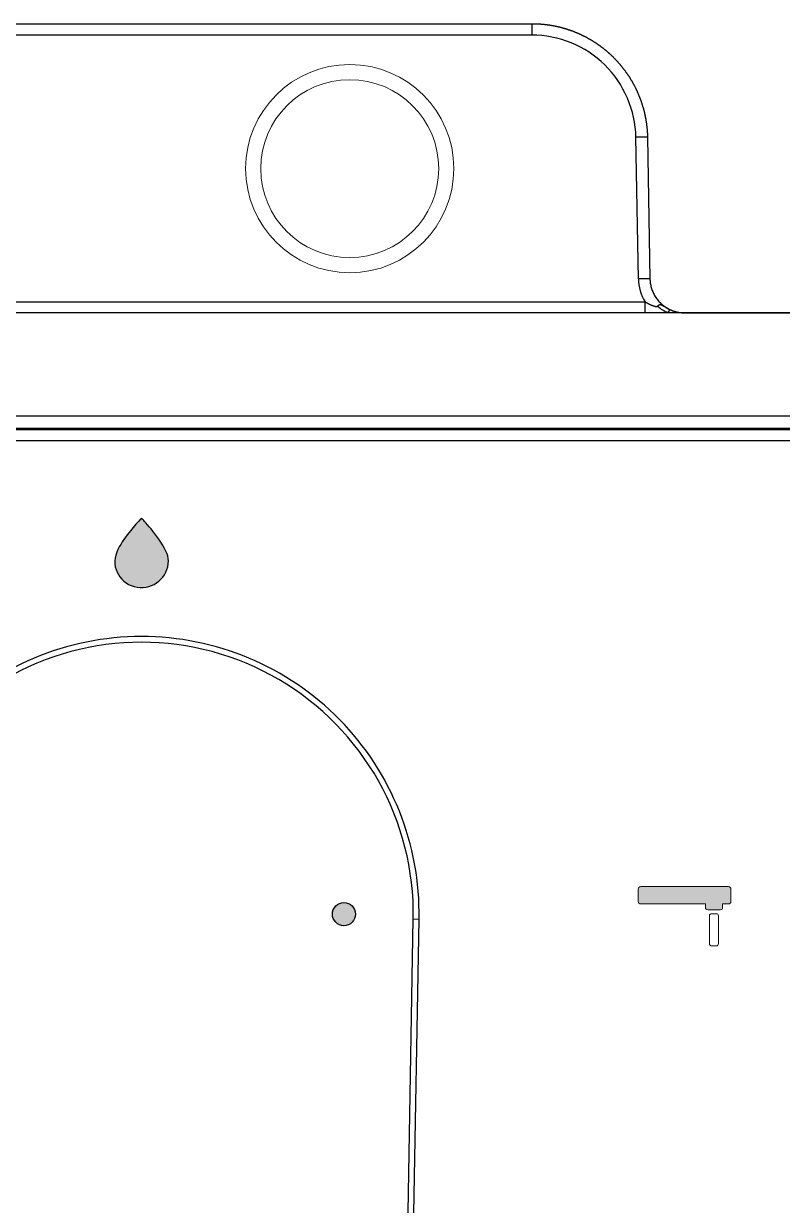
# Model space of a CAD drawing. Extents: x 4791 to 7950, y -233 to 2082.
# Drawn here: x 5752.4 to 5818, y 315.2 to 417.4 of the extents above; entities that cross this region are included whole.
import ezdxf

# ---------------------------------------------------------------- set-up
doc = ezdxf.new("R2010")
doc.units = 0
doc.header["$LTSCALE"] = 10
doc.header["$MEASUREMENT"] = 0
doc.layers.add('1', color=7, linetype='CONTINUOUS', true_color=0xffffff)
for name, color, linetype in [('DEF_LAYER_CURVE', 7, 'CONTINUOUS'), ('레이어 1', 7, 'CONTINUOUS'), ('레이어 4', 7, 'CONTINUOUS')]:
    doc.layers.add(name, color=color, linetype=linetype)
doc.layers.add('치수선', color=7, linetype='CONTINUOUS', lineweight=20)

msp = doc.modelspace()

# ---------------------------------------------------------------- hatches: boundary and pattern name
at = {"layer": '레이어 1'}
h = msp.add_hatch(color=252, dxfattribs=at)
h.dxf.hatch_style = 2
edge = h.paths.add_edge_path()
edge.add_spline(control_points=[(5805.57, 342.6), (5805.57, 342.23), (5805.57, 341.87), (5805.57, 341.5), (5805.57, 341.38), (5805.65, 341.3), (5805.78, 341.3), (5807.64, 341.3), (5809.51, 341.3), (5811.38, 341.3), (5811.38, 341.2), (5811.38, 341.1), (5811.38, 341), (5811.38, 340.86), (5811.44, 340.8), (5811.58, 340.8), (5811.94, 340.8), (5812.3, 340.8), (5812.66, 340.8), (5812.8, 340.8), (5812.86, 340.86), (5812.86, 341), (5812.86, 341.1), (5812.86, 341.2), (5812.86, 341.3), (5813.03, 341.3), (5813.2, 341.3), (5813.37, 341.3), (5813.5, 341.3), (5813.57, 341.38), (5813.57, 341.5), (5813.57, 341.87), (5813.57, 342.23), (5813.57, 342.6), (5813.57, 342.7), (5813.5, 342.8), (5813.37, 342.8), (5810.84, 342.8), (5808.31, 342.8), (5805.78, 342.8), (5805.65, 342.8), (5805.57, 342.7), (5805.57, 342.6)], knot_values=[0, 0, 0, 0, 1, 1, 1, 2, 2, 2, 3, 3, 3, 4, 4, 4, 5, 5, 5, 6, 6, 6, 7, 7, 7, 8, 8, 8, 9, 9, 9, 10, 10, 10, 11, 11, 11, 12, 12, 12, 13, 13, 13, 14, 14, 14, 14], degree=3, periodic=0)
at = {"layer": '레이어 4'}
h = msp.add_hatch(color=8, dxfattribs=at)
h.dxf.hatch_style = 2
edge = h.paths.add_edge_path()
edge.add_spline(control_points=[(5764.96, 370.97), (5764.96, 369.54), (5763.67, 368.44), (5762.25, 368.68), (5760.86, 368.9), (5759.92, 370.37), (5760.49, 371.71), (5760.75, 372.34), (5761.14, 372.88), (5761.56, 373.41), (5761.86, 373.8), (5762.18, 374.17), (5762.52, 374.53), (5762.55, 374.56), (5762.58, 374.6), (5762.61, 374.63), (5762.62, 374.64), (5762.63, 374.65), (5762.64, 374.64), (5762.72, 374.55), (5762.81, 374.46), (5762.89, 374.37), (5763.46, 373.75), (5764.96, 372), (5764.96, 370.97)], knot_values=[0, 0, 0, 0, 1, 1, 1, 2, 2, 2, 3, 3, 3, 4, 4, 4, 5, 5, 5, 6, 6, 6, 7, 7, 7, 8, 8, 8, 8], degree=3, periodic=0)
at = {"layer": '치수선'}
h = msp.add_hatch(color=5, dxfattribs=at)
h.dxf.hatch_style = 1
h.paths.add_polyline_path([(5781.13, 340.41), (5779.13, 340.41, 0.411856), (5780.13, 339.42, 0.411856)])
h.paths.add_polyline_path([(5781.13, 340.41, 0.416575), (5780.13, 341.42, 0.416575), (5779.13, 340.41)])

# ---------------------------------------------------------------- linework, layer by layer
at = {"layer": '1', "color": 7, "linetype": 'Continuous', "lineweight": -3}
for p, q in [((5504.89, 417.4), (5796.37, 417.4)), ((5796.37, 417.4), (5796.37, 416.42)), ((5796.37, 416.42), (5504.89, 416.42)), ((5805.58, 395.35), (5805.37, 407.58)), ((5806.37, 407.58), (5806.58, 395.35)), ((5495.1, 393.35), (5806.16, 393.35)), ((5806.16, 392.4), (5806.16, 393.35)), ((5863.45, 392.4), (5437.82, 392.4)), ((5863.45, 392.4), (5437.82, 392.4)), ((5809.58, 392.4), (5875.46, 392.4)), ((5809.58, 392.4), (5809.58, 392.4)), ((5443.32, 383.49), (5863.45, 383.49)), ((5863.45, 382.39), (5443.32, 382.39)), ((5641.79, 382.33), (5873.66, 382.33)), ((5873.66, 381.33), (5641.79, 381.33)), ((5784.99, 274.89), (5786.12, 340.01)), ((5785.49, 274.89), (5786.62, 340)), ((5786.12, 340.01), (5786.62, 340))]:
    msp.add_line(p, q, dxfattribs=at)
at = {"layer": '1', "color": 7, "linetype": 'Continuous', "lineweight": 18, "extrusion": (0, 0, -1)}
msp.add_circle((-5780.63, 404.87), 9, dxfattribs=at)
at = {"layer": '1', "color": 7, "linetype": 'Continuous', "lineweight": 13, "extrusion": (0, 0, -1)}
msp.add_circle((-5780.63, 404.87), 7.69, dxfattribs=at)
at = {"layer": '1', "color": 7, "linetype": 'Continuous', "lineweight": -3}
for centre, radius, start, end in [((5809.58, 395.42), 4, 181, 211.2585), ((5762.63, 340.42), 24, 90, 181), ((5762.63, 340.42), 23.5, 359, 181), ((5762.63, 340.42), 24, 359, 90)]:
    msp.add_arc(centre, radius, start, end, dxfattribs=at)
for centre, major_axis, ratio, start_param, end_param in [((5805.37, 407.56), (-1, -0.017), 0.01745, 3.141593, 4.712084), ((5805.58, 395.33), (-1, -0.017), 0.01745, 3.141593, 4.712084), ((5808.12, 393.92), (-1.48, 1.34), 0.640396, 1.562554, 2.097231)]:
    msp.add_ellipse(centre, major_axis=major_axis, ratio=ratio, start_param=start_param, end_param=end_param, dxfattribs=at)
for points, knots in [([(5796.37, 417.4), (5796.38, 417.4), (5796.42, 417.4), (5796.47, 417.4), (5796.51, 417.4), (5796.56, 417.4), (5796.61, 417.4), (5796.66, 417.4), (5796.71, 417.4), (5796.76, 417.4), (5796.81, 417.39), (5796.86, 417.39), (5796.91, 417.39), (5796.96, 417.39), (5797.01, 417.38), (5797.06, 417.38), (5797.11, 417.38), (5797.16, 417.37), (5797.21, 417.37), (5797.27, 417.36), (5797.32, 417.36), (5797.37, 417.35), (5797.42, 417.35), (5797.47, 417.34), (5797.52, 417.34), (5797.57, 417.33), (5797.63, 417.32), (5797.68, 417.32), (5797.73, 417.31), (5797.78, 417.3), (5797.83, 417.3), (5797.89, 417.29), (5797.94, 417.28), (5797.99, 417.27), (5798.04, 417.26), (5798.1, 417.25), (5798.15, 417.24), (5798.2, 417.23), (5798.26, 417.22), (5798.31, 417.21), (5798.36, 417.2), (5798.42, 417.19), (5798.47, 417.18), (5798.52, 417.17), (5798.58, 417.16), (5798.63, 417.15), (5798.68, 417.13), (5798.74, 417.12), (5798.79, 417.11), (5798.85, 417.09), (5798.9, 417.08), (5798.95, 417.06), (5799.01, 417.05), (5799.06, 417.03), (5799.12, 417.02), (5799.17, 417), (5799.22, 416.99), (5799.28, 416.97), (5799.33, 416.95), (5799.39, 416.94), (5799.44, 416.92), (5799.5, 416.9), (5799.55, 416.88), (5799.61, 416.87), (5799.66, 416.85), (5799.72, 416.83), (5799.77, 416.81), (5799.83, 416.79), (5799.88, 416.77), (5799.94, 416.75), (5799.99, 416.73), (5800.05, 416.7), (5800.1, 416.68), (5800.15, 416.66), (5800.21, 416.64), (5800.26, 416.61), (5800.32, 416.59), (5800.37, 416.57), (5800.43, 416.54), (5800.48, 416.52), (5800.54, 416.49), (5800.59, 416.47), (5800.65, 416.44), (5800.7, 416.42), (5800.76, 416.39), (5800.81, 416.36), (5800.87, 416.33), (5800.92, 416.31), (5800.98, 416.28), (5801.03, 416.25), (5801.09, 416.22), (5801.14, 416.19), (5801.2, 416.16), (5801.25, 416.13), (5801.3, 416.1), (5801.36, 416.07), (5801.41, 416.04), (5801.47, 416.01), (5801.52, 415.97), (5801.57, 415.94), (5801.63, 415.91), (5801.68, 415.88), (5801.74, 415.84), (5801.79, 415.81), (5801.84, 415.77), (5801.9, 415.74), (5801.95, 415.7), (5802, 415.67), (5802.06, 415.63), (5802.11, 415.59), (5802.16, 415.55), (5802.22, 415.52), (5802.27, 415.48), (5802.32, 415.44), (5802.37, 415.4), (5802.42, 415.36), (5802.48, 415.32), (5802.53, 415.28), (5802.58, 415.24), (5802.63, 415.2), (5802.68, 415.16), (5802.74, 415.12), (5802.79, 415.07), (5802.84, 415.03), (5802.89, 414.99), (5802.94, 414.94), (5802.99, 414.9), (5803.04, 414.85), (5803.09, 414.81), (5803.14, 414.76), (5803.19, 414.72), (5803.24, 414.67), (5803.29, 414.62), (5803.34, 414.58), (5803.39, 414.53), (5803.43, 414.48), (5803.48, 414.43), (5803.53, 414.38), (5803.58, 414.33), (5803.63, 414.28), (5803.67, 414.23), (5803.72, 414.18), (5803.77, 414.13), (5803.82, 414.08), (5803.86, 414.03), (5803.91, 413.97), (5803.95, 413.92), (5804, 413.87), (5804.04, 413.81), (5804.09, 413.76), (5804.13, 413.7), (5804.18, 413.65), (5804.22, 413.59), (5804.27, 413.54), (5804.31, 413.48), (5804.35, 413.42), (5804.4, 413.37), (5804.44, 413.31), (5804.48, 413.25), (5804.52, 413.19), (5804.56, 413.13), (5804.61, 413.07), (5804.65, 413.01), (5804.69, 412.95), (5804.73, 412.89), (5804.77, 412.83), (5804.81, 412.77), (5804.85, 412.71), (5804.88, 412.65), (5804.92, 412.58), (5804.96, 412.52), (5805, 412.46), (5805.04, 412.39), (5805.07, 412.33), (5805.11, 412.26), (5805.14, 412.2), (5805.18, 412.13), (5805.22, 412.07), (5805.25, 412), (5805.28, 411.93), (5805.32, 411.87), (5805.35, 411.8), (5805.38, 411.73), (5805.42, 411.66), (5805.45, 411.59), (5805.48, 411.52), (5805.51, 411.45), (5805.54, 411.38), (5805.57, 411.31), (5805.6, 411.24), (5805.63, 411.17), (5805.66, 411.1), (5805.69, 411.03), (5805.72, 410.96), (5805.74, 410.89), (5805.77, 410.81), (5805.8, 410.74), (5805.82, 410.67), (5805.85, 410.59), (5805.87, 410.52), (5805.89, 410.44), (5805.92, 410.37), (5805.94, 410.29), (5805.96, 410.22), (5805.99, 410.14), (5806.01, 410.07), (5806.03, 409.99), (5806.05, 409.91), (5806.07, 409.84), (5806.09, 409.76), (5806.11, 409.68), (5806.12, 409.6), (5806.14, 409.53), (5806.16, 409.45), (5806.17, 409.37), (5806.19, 409.29), (5806.2, 409.21), (5806.22, 409.13), (5806.23, 409.05), (5806.24, 408.97), (5806.26, 408.89), (5806.27, 408.81), (5806.28, 408.73), (5806.29, 408.65), (5806.3, 408.57), (5806.31, 408.49), (5806.32, 408.41), (5806.33, 408.32), (5806.33, 408.24), (5806.34, 408.16), (5806.35, 408.08), (5806.35, 407.99), (5806.36, 407.91), (5806.36, 407.83), (5806.36, 407.75), (5806.36, 407.66), (5806.37, 407.61), (5806.37, 407.58)], [0, 0, 0, 0, 0.003131, 0.006272, 0.009422, 0.012582, 0.015752, 0.018931, 0.02212, 0.025318, 0.028526, 0.031744, 0.034971, 0.038208, 0.041454, 0.04471, 0.047976, 0.051251, 0.054536, 0.05783, 0.061134, 0.064448, 0.067771, 0.071104, 0.074447, 0.077799, 0.081161, 0.084532, 0.087913, 0.091303, 0.094703, 0.098113, 0.101533, 0.104961, 0.1084, 0.111848, 0.115306, 0.118773, 0.12225, 0.125737, 0.129233, 0.132739, 0.136254, 0.139779, 0.143314, 0.146858, 0.150412, 0.153976, 0.157549, 0.161131, 0.164724, 0.168326, 0.171937, 0.175558, 0.179189, 0.182829, 0.186479, 0.190139, 0.193808, 0.197487, 0.201175, 0.204873, 0.208581, 0.212298, 0.216025, 0.219761, 0.223507, 0.227263, 0.231028, 0.234803, 0.238587, 0.242381, 0.246185, 0.249998, 0.253821, 0.257653, 0.261496, 0.265347, 0.269209, 0.273079, 0.27696, 0.28085, 0.28475, 0.288659, 0.292578, 0.296507, 0.300445, 0.304393, 0.30835, 0.312317, 0.316294, 0.32028, 0.324276, 0.328281, 0.332296, 0.336321, 0.340355, 0.344399, 0.348453, 0.352516, 0.356588, 0.360671, 0.364763, 0.368864, 0.372975, 0.377096, 0.381226, 0.385366, 0.389516, 0.393675, 0.397844, 0.402022, 0.40621, 0.410408, 0.414615, 0.418832, 0.423059, 0.427295, 0.43154, 0.435796, 0.44006, 0.444335, 0.448619, 0.452913, 0.457216, 0.461529, 0.465852, 0.470184, 0.474526, 0.478877, 0.483238, 0.487608, 0.491989, 0.496379, 0.500778, 0.505187, 0.509606, 0.514034, 0.518472, 0.522919, 0.527376, 0.531843, 0.536319, 0.540805, 0.545301, 0.549806, 0.554321, 0.558845, 0.563379, 0.567922, 0.572476, 0.577038, 0.581611, 0.586193, 0.590784, 0.595386, 0.599996, 0.604617, 0.609247, 0.613887, 0.618536, 0.623195, 0.627863, 0.632541, 0.637229, 0.641926, 0.646633, 0.65135, 0.656076, 0.660812, 0.665557, 0.670312, 0.675077, 0.679851, 0.684635, 0.689428, 0.694231, 0.699044, 0.703866, 0.708698, 0.713539, 0.718391, 0.723251, 0.728122, 0.733001, 0.737891, 0.74279, 0.747699, 0.752617, 0.757545, 0.762483, 0.76743, 0.772387, 0.777353, 0.782329, 0.787315, 0.79231, 0.797315, 0.802329, 0.807353, 0.812387, 0.81743, 0.822483, 0.827546, 0.832618, 0.8377, 0.842791, 0.847892, 0.853002, 0.858123, 0.863252, 0.868392, 0.873541, 0.878699, 0.883868, 0.889045, 0.894233, 0.89943, 0.904637, 0.909853, 0.915079, 0.920314, 0.925559, 0.930814, 0.936078, 0.941352, 0.946636, 0.951929, 0.957232, 0.962544, 0.967866, 0.973198, 0.978539, 0.98389, 0.98925, 0.99462, 1, 1, 1, 1]), ([(5805.37, 407.58), (5805.33, 409.91), (5804.34, 412.2), (5801.01, 415.48), (5798.71, 416.42), (5796.37, 416.42)], [0, 0, 0, 0, 0.5, 0.5, 1, 1, 1, 1]), ([(5806.58, 395.35), (5806.58, 395.22), (5806.59, 395.1), (5806.63, 394.84), (5806.66, 394.72), (5806.72, 394.47), (5806.77, 394.35), (5806.87, 394.12), (5806.92, 394), (5807.05, 393.78), (5807.12, 393.68), (5807.28, 393.47), (5807.45, 393.28), (5807.64, 393.11), (5807.84, 392.96), (5807.95, 392.88), (5808.06, 392.82)], [0, 0, 0, 0, 0.125, 0.125, 0.25, 0.25, 0.375, 0.375, 0.5, 0.5, 0.625, 0.625, 0.75, 0.875, 0.875, 1, 1, 1, 1]), ([(5806.16, 393.35), (5806.16, 393.35), (5806.16, 393.35), (5806.17, 393.35), (5806.17, 393.35), (5806.17, 393.35), (5806.17, 393.34), (5806.17, 393.34), (5806.17, 393.34), (5806.18, 393.34), (5806.18, 393.34), (5806.19, 393.33), (5806.19, 393.33), (5806.19, 393.33), (5806.21, 393.32), (5806.22, 393.31), (5806.24, 393.3), (5806.26, 393.29), (5806.29, 393.28), (5806.33, 393.26), (5806.38, 393.23), (5806.42, 393.2), (5806.47, 393.18), (5806.51, 393.16), (5806.54, 393.14), (5806.58, 393.13), (5806.62, 393.11), (5806.66, 393.09), (5806.7, 393.08), (5806.74, 393.06), (5806.78, 393.05), (5806.82, 393.03), (5806.86, 393.02), (5806.9, 393), (5806.94, 392.99), (5806.98, 392.98), (5807, 392.97), (5807.02, 392.97), (5807.04, 392.96), (5807.06, 392.96), (5807.08, 392.96), (5807.1, 392.95), (5807.11, 392.95), (5807.13, 392.95), (5807.14, 392.95), (5807.15, 392.95), (5807.17, 392.95), (5807.18, 392.95), (5807.19, 392.95), (5807.2, 392.95), (5807.21, 392.96), (5807.22, 392.96), (5807.23, 392.96), (5807.23, 392.97), (5807.24, 392.97), (5807.24, 392.98), (5807.25, 392.98), (5807.25, 392.99)], [0, 0, 0, 0, 0.00044, 0.001227, 0.002368, 0.003863, 0.005713, 0.007919, 0.01048, 0.013397, 0.01667, 0.020298, 0.024281, 0.028619, 0.033312, 0.056677, 0.076461, 0.092678, 0.105339, 0.152328, 0.199713, 0.247481, 0.283755, 0.319812, 0.355656, 0.391288, 0.426711, 0.461928, 0.496941, 0.532939, 0.568838, 0.604638, 0.640339, 0.675939, 0.711439, 0.746838, 0.764963, 0.782345, 0.798998, 0.814935, 0.830173, 0.844728, 0.858617, 0.871861, 0.884482, 0.896504, 0.907956, 0.918867, 0.929272, 0.93921, 0.948725, 0.957866, 0.966686, 0.975244, 0.983604, 0.991833, 1, 1, 1, 1]), ([(5807.25, 392.99), (5807.25, 392.99), (5807.25, 392.99), (5807.26, 393), (5807.26, 393.01), (5807.27, 393.01), (5807.27, 393.02), (5807.28, 393.03), (5807.28, 393.03), (5807.29, 393.04), (5807.29, 393.04), (5807.3, 393.05), (5807.31, 393.05), (5807.31, 393.06), (5807.32, 393.06), (5807.32, 393.07), (5807.33, 393.07), (5807.33, 393.07), (5807.34, 393.08), (5807.34, 393.08), (5807.35, 393.09), (5807.36, 393.09), (5807.36, 393.09), (5807.37, 393.09), (5807.37, 393.1), (5807.38, 393.1), (5807.38, 393.1), (5807.39, 393.1), (5807.4, 393.11), (5807.4, 393.11), (5807.41, 393.11), (5807.42, 393.11), (5807.42, 393.11), (5807.43, 393.11), (5807.43, 393.11), (5807.44, 393.11), (5807.45, 393.11), (5807.45, 393.11), (5807.46, 393.11), (5807.47, 393.11), (5807.47, 393.11), (5807.48, 393.11), (5807.48, 393.11), (5807.49, 393.11), (5807.5, 393.11), (5807.51, 393.11), (5807.51, 393.11), (5807.52, 393.11), (5807.53, 393.1), (5807.53, 393.1), (5807.54, 393.1), (5807.55, 393.1), (5807.55, 393.1), (5807.56, 393.09), (5807.57, 393.09), (5807.58, 393.09), (5807.58, 393.08), (5807.59, 393.08), (5807.6, 393.08), (5807.61, 393.07), (5807.63, 393.06), (5807.66, 393.05), (5807.69, 393.03), (5807.72, 393.02), (5807.76, 392.99), (5807.8, 392.97), (5807.85, 392.94), (5807.89, 392.92), (5807.94, 392.89), (5808, 392.85), (5808.04, 392.83), (5808.06, 392.82)], [0, 0, 0, 0, 0.009335, 0.018607, 0.02782, 0.036974, 0.046072, 0.055114, 0.064103, 0.07304, 0.081928, 0.090768, 0.099562, 0.108311, 0.117019, 0.125685, 0.134314, 0.142906, 0.151463, 0.159988, 0.168482, 0.176948, 0.185387, 0.193802, 0.202194, 0.210567, 0.218922, 0.22726, 0.235586, 0.243899, 0.252204, 0.260501, 0.268794, 0.277084, 0.285374, 0.293666, 0.301962, 0.310264, 0.318575, 0.326898, 0.335233, 0.343584, 0.351953, 0.360341, 0.368753, 0.377188, 0.38565, 0.394142, 0.402664, 0.41122, 0.419811, 0.428439, 0.437108, 0.445819, 0.454573, 0.463373, 0.472222, 0.481121, 0.490071, 0.499076, 0.527111, 0.558624, 0.593633, 0.632146, 0.674166, 0.719692, 0.768724, 0.821262, 0.877313, 0.936886, 1, 1, 1, 1]), ([(5808.06, 392.82), (5808.06, 392.82), (5808.08, 392.81), (5808.1, 392.79), (5808.12, 392.78), (5808.15, 392.77), (5808.17, 392.76), (5808.19, 392.74), (5808.21, 392.73), (5808.24, 392.72), (5808.26, 392.71), (5808.28, 392.7), (5808.3, 392.69), (5808.33, 392.68), (5808.35, 392.67), (5808.37, 392.66), (5808.39, 392.65), (5808.42, 392.64), (5808.44, 392.63), (5808.46, 392.62), (5808.48, 392.61), (5808.5, 392.6), (5808.53, 392.59), (5808.55, 392.59), (5808.57, 392.58), (5808.59, 392.57), (5808.61, 392.56), (5808.64, 392.56), (5808.66, 392.55), (5808.68, 392.54), (5808.7, 392.54), (5808.72, 392.53), (5808.75, 392.52), (5808.78, 392.51), (5808.82, 392.5), (5808.86, 392.49), (5808.9, 392.48), (5808.94, 392.47), (5808.98, 392.46), (5809.02, 392.46), (5809.06, 392.45), (5809.1, 392.44), (5809.14, 392.44), (5809.18, 392.43), (5809.22, 392.43), (5809.26, 392.42), (5809.3, 392.42), (5809.34, 392.41), (5809.38, 392.41), (5809.42, 392.41), (5809.46, 392.41), (5809.5, 392.41), (5809.54, 392.4), (5809.57, 392.4), (5809.58, 392.4)], [0, 0, 0, 0, 0.018346, 0.036537, 0.054574, 0.072458, 0.090187, 0.107765, 0.125189, 0.142462, 0.159584, 0.176556, 0.193377, 0.21005, 0.226573, 0.242948, 0.259176, 0.275258, 0.291193, 0.306983, 0.322628, 0.33813, 0.353488, 0.368705, 0.38378, 0.398714, 0.413509, 0.428165, 0.442683, 0.457065, 0.47131, 0.485421, 0.499397, 0.525193, 0.550741, 0.576049, 0.601125, 0.625976, 0.650609, 0.675033, 0.699257, 0.723288, 0.747135, 0.770808, 0.794315, 0.817665, 0.840868, 0.863933, 0.886871, 0.909691, 0.932404, 0.95502, 0.977548, 1, 1, 1, 1]), ([(5808.06, 392.82), (5808.06, 392.82), (5808.07, 392.81), (5808.09, 392.8), (5808.1, 392.79), (5808.12, 392.78), (5808.13, 392.77), (5808.13, 392.77), (5808.14, 392.77)], [0, 0, 0, 0, 0.200269, 0.39565, 0.58619, 0.77194, 0.952952, 1, 1, 1, 1]), ([(5808.14, 392.77), (5808.14, 392.77), (5808.15, 392.76), (5808.16, 392.75), (5808.17, 392.75), (5808.18, 392.74), (5808.19, 392.73), (5808.2, 392.72), (5808.21, 392.71), (5808.22, 392.71), (5808.22, 392.7), (5808.23, 392.69), (5808.24, 392.68), (5808.24, 392.67), (5808.25, 392.66), (5808.25, 392.65), (5808.25, 392.64), (5808.25, 392.62), (5808.25, 392.6), (5808.24, 392.58), (5808.23, 392.57), (5808.22, 392.55), (5808.21, 392.52), (5808.19, 392.51), (5808.18, 392.49), (5808.18, 392.49), (5808.17, 392.48), (5808.17, 392.48), (5808.16, 392.47), (5808.16, 392.47), (5808.16, 392.46), (5808.15, 392.46), (5808.15, 392.45), (5808.15, 392.45), (5808.14, 392.45), (5808.14, 392.44), (5808.14, 392.44), (5808.13, 392.44), (5808.13, 392.43), (5808.13, 392.43), (5808.13, 392.43), (5808.13, 392.43), (5808.12, 392.43), (5808.12, 392.43), (5808.12, 392.43), (5808.12, 392.43), (5808.12, 392.43)], [0, 0, 0, 0, 0.026873, 0.062565, 0.097309, 0.131119, 0.164009, 0.195997, 0.227098, 0.257331, 0.286718, 0.315279, 0.343039, 0.370025, 0.396266, 0.447315, 0.497746, 0.54776, 0.597563, 0.647372, 0.697405, 0.746333, 0.796652, 0.848501, 0.861989, 0.874822, 0.887002, 0.898534, 0.909419, 0.919662, 0.929266, 0.938234, 0.946569, 0.954276, 0.961356, 0.967814, 0.973652, 0.978876, 0.98349, 0.987499, 0.99091, 0.993735, 0.995991, 0.997716, 0.998988, 1, 1, 1, 1])]:
    msp.add_open_spline(points, degree=3, knots=knots, dxfattribs=at)
msp.add_open_spline([(5808.14, 392.77), (5807.88, 392.92)], degree=1, dxfattribs=at)
at = {"layer": 'DEF_LAYER_CURVE', "color": 5, "linetype": 'Continuous'}
msp.add_circle((5780.13, 340.42), 1, dxfattribs=at)
at = {"layer": '레이어 1', "lineweight": 0}
for points, knots in [([(5805.57, 342.6), (5805.57, 342.23), (5805.57, 341.87), (5805.57, 341.5), (5805.57, 341.38), (5805.65, 341.3), (5805.78, 341.3), (5807.64, 341.3), (5809.51, 341.3), (5811.38, 341.3), (5811.38, 341.2), (5811.38, 341.1), (5811.38, 341), (5811.38, 340.86), (5811.44, 340.8), (5811.58, 340.8), (5811.94, 340.8), (5812.3, 340.8), (5812.66, 340.8), (5812.8, 340.8), (5812.86, 340.86), (5812.86, 341), (5812.86, 341.1), (5812.86, 341.2), (5812.86, 341.3), (5813.03, 341.3), (5813.2, 341.3), (5813.37, 341.3), (5813.5, 341.3), (5813.57, 341.38), (5813.57, 341.5), (5813.57, 341.87), (5813.57, 342.23), (5813.57, 342.6), (5813.57, 342.7), (5813.5, 342.8), (5813.37, 342.8), (5810.84, 342.8), (5808.31, 342.8), (5805.78, 342.8), (5805.65, 342.8), (5805.57, 342.7), (5805.57, 342.6)], [0, 0, 0, 0, 1, 1, 1, 2, 2, 2, 3, 3, 3, 4, 4, 4, 5, 5, 5, 6, 6, 6, 7, 7, 7, 8, 8, 8, 9, 9, 9, 10, 10, 10, 11, 11, 11, 12, 12, 12, 13, 13, 13, 14, 14, 14, 14]), ([(5811.73, 340.26), (5811.73, 339.47), (5811.73, 338.67), (5811.73, 337.88), (5811.73, 337.74), (5811.79, 337.68), (5811.93, 337.68), (5812.06, 337.68), (5812.18, 337.68), (5812.3, 337.68), (5812.44, 337.68), (5812.5, 337.74), (5812.5, 337.88), (5812.5, 338.67), (5812.5, 339.47), (5812.5, 340.26), (5812.5, 340.4), (5812.44, 340.46), (5812.3, 340.46), (5812.18, 340.46), (5812.06, 340.46), (5811.93, 340.46), (5811.79, 340.46), (5811.73, 340.4), (5811.73, 340.26)], [0, 0, 0, 0, 1, 1, 1, 2, 2, 2, 3, 3, 3, 4, 4, 4, 5, 5, 5, 6, 6, 6, 7, 7, 7, 8, 8, 8, 8])]:
    msp.add_open_spline(points, degree=3, knots=knots, dxfattribs=at)
at = {"layer": '레이어 4', "color": 7}
msp.add_open_spline([(5764.96, 370.97), (5764.96, 369.54), (5763.67, 368.44), (5762.25, 368.68), (5760.86, 368.9), (5759.92, 370.37), (5760.49, 371.71), (5760.75, 372.34), (5761.14, 372.88), (5761.56, 373.41), (5761.86, 373.8), (5762.18, 374.17), (5762.52, 374.53), (5762.55, 374.56), (5762.58, 374.6), (5762.61, 374.63), (5762.62, 374.64), (5762.63, 374.65), (5762.64, 374.64), (5762.72, 374.55), (5762.81, 374.46), (5762.89, 374.37), (5763.46, 373.75), (5764.96, 372), (5764.96, 370.97)], degree=3, knots=[0, 0, 0, 0, 1, 1, 1, 2, 2, 2, 3, 3, 3, 4, 4, 4, 5, 5, 5, 6, 6, 6, 7, 7, 7, 8, 8, 8, 8], dxfattribs=at)

doc.saveas('drawing.dxf')
